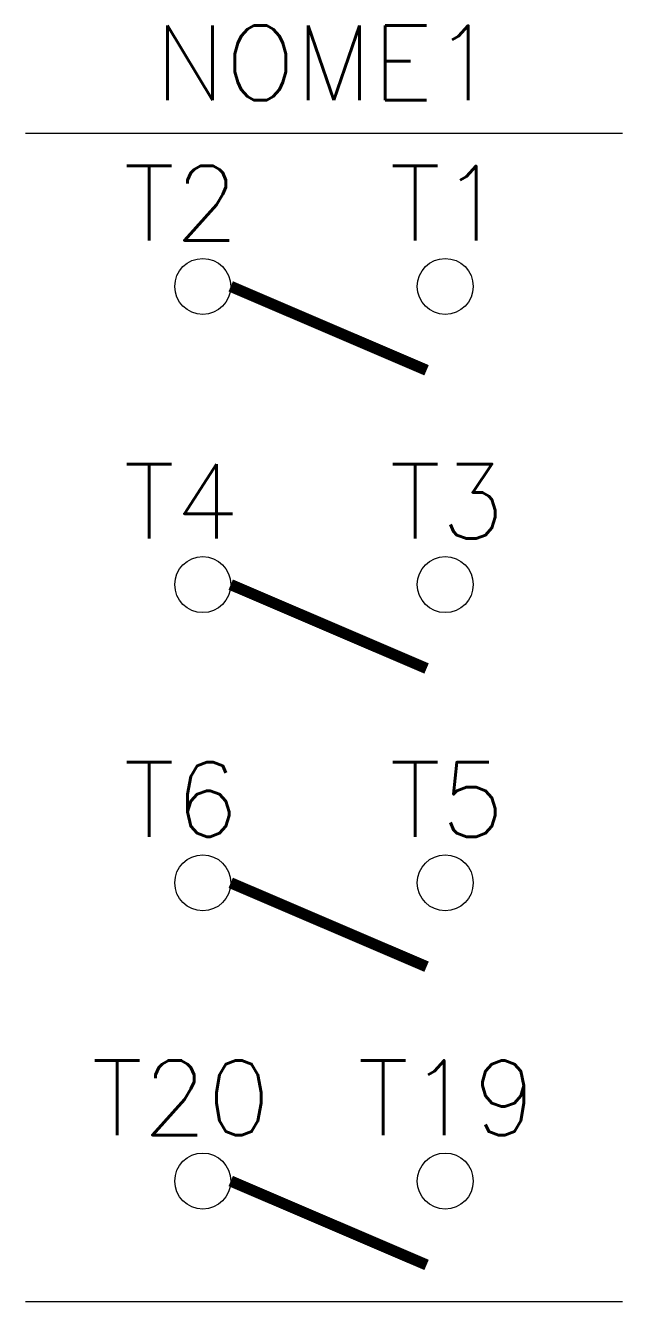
# Model space of a CAD drawing. Extents: x 3 to 19, y 48.9 to 83.1.
import ezdxf
from ezdxf.enums import TextEntityAlignment as Align

# ---------------------------------------------------------------- set-up
doc = ezdxf.new("R2010")
doc.units = 0
doc.header["$MEASUREMENT"] = 0
doc.layers.get('0').update_dxf_attribs({"linetype": 'CONTINUOUS'})
doc.styles.add('ROMANS', font='romans')

msp = doc.modelspace()

# ---------------------------------------------------------------- linework, layer by layer
for p, q in [((3, 80.231), (19, 80.231)), ((3, 48.894), (19, 48.894))]:
    msp.add_line(p, q)
at = {"color": 5, "const_width": 0.3, "flags": 128}
for points in [[(13.75, 73.875), (8.5, 76.125)], [(13.75, 65.875), (8.5, 68.125)], [(13.75, 57.875), (8.5, 60.125)], [(13.75, 49.875), (8.5, 52.125)]]:
    msp.add_lwpolyline(points, dxfattribs=at)
for centre in [(7.75, 76.125), (14.25, 76.125), (7.75, 68.125), (14.25, 68.125), (7.75, 60.125), (14.25, 60.125), (7.75, 52.125), (14.25, 52.125)]:
    msp.add_circle(centre, 0.75)

# ---------------------------------------------------------------- texts
at = {"lineweight": -3, "style": 'ROMANS'}
msp.add_attdef('NOME1', text='', height=2, dxfattribs=at).set_placement((11.051, 82.123), align=Align.MIDDLE_CENTER)
at = {"color": 7, "style": 'ROMANS'}
for tag, text, p in [('T2', '2', (7.173, 78.359)), ('T1', '1', (14.303, 78.359)), ('T4', '4', (7.173, 70.359)), ('T3', '3', (14.303, 70.359)), ('T6', '6', (7.173, 62.359)), ('T5', '5', (14.303, 62.359)), ('T20', '20', (7.173, 54.359)), ('T19', '19', (14.303, 54.359))]:
    msp.add_attdef(tag, text=text, height=2, dxfattribs=at).set_placement(p, align=Align.MIDDLE_CENTER)

doc.saveas('drawing.dxf')
